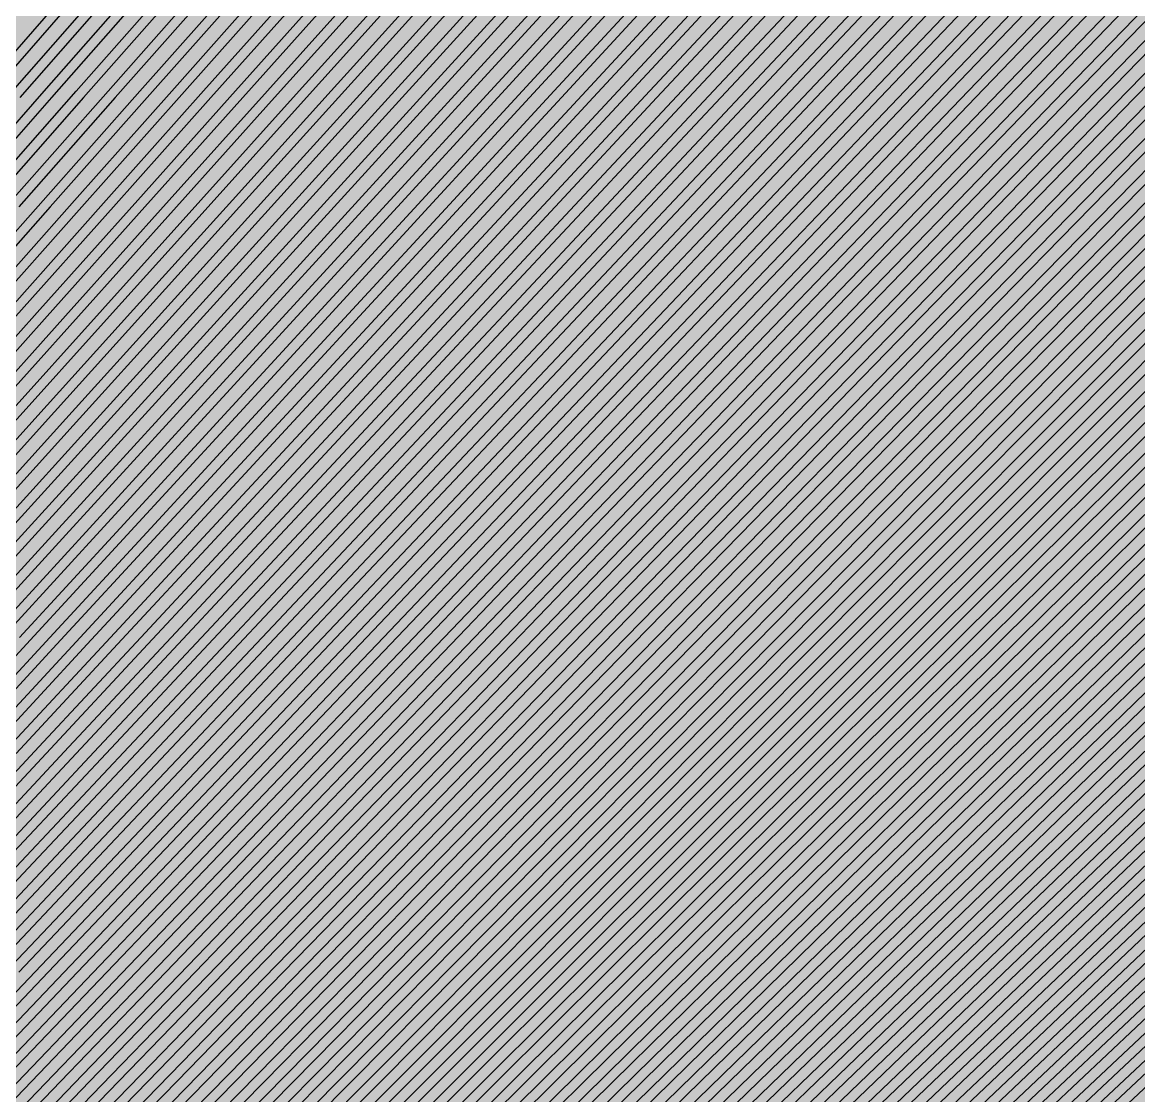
# Model space of a CAD drawing. Header units: metres. Extents: x -7231 to 10969, y -37556 to 1873.
# Drawn here: x 3899.1 to 4128.7, y -17995.5 to -17774.6 of the extents above; entities that cross this region are included whole.
import ezdxf

# ---------------------------------------------------------------- set-up
doc = ezdxf.new("R2010")
doc.units = ezdxf.units.M
for name, color, linetype in [('Metal1', 4, 'CONTINUOUS'), ('Metal2', 3, 'CONTINUOUS'), ('Polyimide', 7, 'CONTINUOUS')]:
    doc.layers.add(name, color=color, linetype=linetype)

msp = doc.modelspace()

# ---------------------------------------------------------------- hatches: boundary and pattern name
at = {"layer": 'Polyimide'}
msp.add_hatch(color=7, dxfattribs=at).paths.add_polyline_path([(4065.69, -468), (4066.67, -501.99), (4068.51, -535.99), (4071.41, -569.99), (4075.54, -603.99), (4081.04, -637.99), (4088.01, -671.99), (4096.52, -705.98), (4106.62, -739.98), (4118.33, -773.98), (4131.63, -807.98), (4146.49, -841.98), (4162.87, -875.98), (4180.68, -909.97), (4199.83, -943.97), (4220.22, -977.97), (4241.73, -1011.97), (4264.21, -1045.97), (4287.52, -1079.96), (4311.51, -1113.96), (4336.01, -1147.96), (4360.86, -1181.96), (4385.88, -1215.96), (4410.89, -1249.96), (4435.74, -1283.95), (4460.24, -1317.95), (4484.23, -1351.95), (4507.54, -1385.95), (4530.02, -1419.95), (4551.53, -1453.94), (4571.92, -1487.94), (4591.07, -1521.94), (4608.88, -1555.94), (4625.26, -1589.94), (4640.12, -1623.94), (4653.42, -1657.93), (4665.13, -1691.93), (4675.23, -1725.93), (4683.74, -1759.93), (4690.71, -1793.93), (4696.21, -1827.93), (4700.34, -1861.92), (4703.24, -1895.92), (4705.08, -1929.92), (4706.06, -1963.92), (4706.44, -1997.92), (4706.5, -2031.91), (4706.5, -4793.02), (4709.95, -4838.39), (4720.22, -4882.71), (4737.08, -4924.98), (4760.13, -4964.2), (4788.85, -4999.49), (4822.58, -5030.03), (4860.53, -5055.12), (4901.85, -5074.18), (4901.85, -5074.18), (4970.68, -5105.23), (5034.7, -5145.26), (5092.76, -5193.54), (5143.8, -5249.19), (5186.89, -5311.2), (5221.24, -5378.44), (5246.23, -5449.69), (5261.41, -5523.66), (5266.5, -5599), (5261.41, -5674.34), (5246.23, -5748.31), (5221.24, -5819.56), (5186.89, -5886.8), (5143.8, -5948.81), (5092.76, -6004.46), (5034.7, -6052.74), (4970.68, -6092.77), (4901.85, -6123.82), (4860.53, -6142.88), (4822.58, -6167.97), (4788.85, -6198.51), (4760.13, -6233.8), (4737.08, -6273.02), (4720.22, -6315.29), (4709.95, -6359.61), (4706.5, -6404.98), (4706.5, -9221.52), (4709.95, -9266.88), (4720.22, -9311.21), (4737.08, -9353.47), (4760.13, -9392.7), (4788.85, -9427.98), (4822.58, -9458.52), (4860.53, -9483.61), (4901.85, -9502.67), (4970.68, -9533.72), (5034.7, -9573.75), (5092.76, -9622.03), (5143.8, -9677.68), (5186.89, -9739.69), (5221.24, -9806.94), (5246.23, -9878.19), (5261.41, -9952.16), (5266.5, -10027.49), (5261.41, -10102.83), (5246.23, -10176.8), (5221.24, -10248.05), (5186.89, -10315.3), (5143.8, -10377.31), (5092.76, -10432.96), (5034.7, -10481.24), (4970.68, -10521.27), (4901.85, -10552.32), (4860.53, -10571.38), (4822.58, -10596.46), (4788.85, -10627), (4760.13, -10662.29), (4737.08, -10701.52), (4720.22, -10743.78), (4709.95, -10788.1), (4706.5, -10833.47), (4706.5, -13650.01), (4709.95, -13695.38), (4720.22, -13739.7), (4737.08, -13781.96), (4760.13, -13821.19), (4788.85, -13856.48), (4822.58, -13887.02), (4860.53, -13912.11), (4901.85, -13931.17), (4970.68, -13962.22), (5034.7, -14002.25), (5092.76, -14050.53), (5143.8, -14106.18), (5186.89, -14168.19), (5221.24, -14235.43), (5246.23, -14306.68), (5261.41, -14380.65), (5266.5, -14455.99), (5261.41, -14531.33), (5246.23, -14605.29), (5221.24, -14676.55), (5186.89, -14743.79), (5143.8, -14805.8), (5092.76, -14861.45), (5034.7, -14909.73), (4970.68, -14949.76), (4901.85, -14980.81), (4860.53, -14999.87), (4822.58, -15024.96), (4788.85, -15055.5), (4760.13, -15090.79), (4737.08, -15130.01), (4720.22, -15172.27), (4709.95, -15216.6), (4706.5, -15261.97), (4706.5, -15455.99), (4720.95, -15750.04), (4764.14, -16041.26), (4835.68, -16326.84), (4934.86, -16604.04), (5060.74, -16870.18), (5212.09, -17122.7), (5387.47, -17359.17), (5585.18, -17577.31), (5803.32, -17775.02), (6039.79, -17950.4), (6292.31, -18101.75), (6558.45, -18227.63), (6835.65, -18326.81), (7121.23, -18398.34), (7412.45, -18441.54), (7706.5, -18455.99), (9969.01, -18455.99), (10047.42, -18459.84), (10125.08, -18471.36), (10201.23, -18490.44), (10275.15, -18516.89), (10346.12, -18550.45), (10413.46, -18590.81), (10476.52, -18637.58), (10534.69, -18690.3), (10587.41, -18748.47), (10634.18, -18811.53), (10674.54, -18878.87), (10708.11, -18949.84), (10734.56, -19023.76), (10753.63, -19099.92), (10765.15, -19177.58), (10769.01, -19255.99), (10769.01, -20895.8), (10730.24, -20951.41), (10694.6, -21009.08), (10662.21, -21068.63), (10633.17, -21129.89), (10607.55, -21192.66), (10585.45, -21256.74), (10566.93, -21321.96), (10552.05, -21388.09), (10540.84, -21454.95), (10533.35, -21522.33), (10529.6, -21590.02), (10529.6, -21657.81), (10533.35, -21725.5), (10540.84, -21792.87), (10552.05, -21859.73), (10566.93, -21925.87), (10585.45, -21991.08), (10607.55, -22055.17), (10633.17, -22117.94), (10662.21, -22179.19), (10694.6, -22238.74), (10730.24, -22296.41), (10769.01, -22352.03), (10769.01, -32454.24), (10728.74, -32510.49), (10691.72, -32568.92), (10658.05, -32629.35), (10627.85, -32691.58), (10601.2, -32755.42), (10578.21, -32820.67), (10558.93, -32887.1), (10543.44, -32954.52), (10531.77, -33022.71), (10523.97, -33091.44), (10520.07, -33160.51), (10520.07, -33229.69), (10523.97, -33298.75), (10531.77, -33367.49), (10543.44, -33435.67), (10558.93, -33503.09), (10578.21, -33569.53), (10601.2, -33634.77), (10627.85, -33698.61), (10658.05, -33760.85), (10691.72, -33821.28), (10728.74, -33879.71), (10769.01, -33935.96), (10769.01, -36556), (10765.15, -36634.41), (10753.63, -36712.07), (10734.56, -36788.23), (10708.11, -36862.15), (10674.54, -36933.12), (10634.18, -37000.46), (10587.41, -37063.51), (10534.69, -37121.69), (10476.52, -37174.41), (10413.46, -37221.18), (10346.12, -37261.54), (10275.15, -37295.1), (10201.23, -37321.55), (10125.08, -37340.63), (10047.42, -37352.15), (9969.01, -37356), (-6231.01, -37356), (-6309.42, -37352.15), (-6387.08, -37340.63), (-6463.23, -37321.55), (-6537.15, -37295.1), (-6608.12, -37261.54), (-6675.46, -37221.18), (-6738.52, -37174.41), (-6796.69, -37121.69), (-6849.41, -37063.51), (-6896.18, -37000.46), (-6936.54, -36933.12), (-6970.11, -36862.15), (-6996.56, -36788.23), (-7015.63, -36712.07), (-7027.15, -36634.41), (-7031.01, -36556), (-7031.01, -33936), (-6990.74, -33879.75), (-6953.7, -33821.31), (-6920.03, -33760.88), (-6889.82, -33698.64), (-6863.18, -33634.8), (-6840.18, -33569.55), (-6820.9, -33503.11), (-6805.4, -33435.69), (-6793.74, -33367.49), (-6785.94, -33298.75), (-6782.03, -33229.68), (-6782.03, -33160.5), (-6785.94, -33091.43), (-6793.74, -33022.69), (-6805.4, -32954.5), (-6820.9, -32887.07), (-6840.18, -32820.63), (-6863.18, -32755.39), (-6889.82, -32691.54), (-6920.03, -32629.3), (-6953.7, -32568.87), (-6990.74, -32510.43), (-7031.01, -32454.18), (-7031.01, -22364.83), (-6990.74, -22308.58), (-6953.7, -22250.14), (-6920.03, -22189.71), (-6889.82, -22127.47), (-6863.18, -22063.62), (-6840.18, -21998.38), (-6820.9, -21931.94), (-6805.4, -21864.51), (-6793.74, -21796.32), (-6785.94, -21727.58), (-6782.03, -21658.51), (-6782.03, -21589.33), (-6785.94, -21520.26), (-6793.74, -21451.52), (-6805.4, -21383.32), (-6820.9, -21315.9), (-6840.18, -21249.46), (-6863.18, -21184.21), (-6889.82, -21120.37), (-6920.03, -21058.13), (-6953.7, -20997.7), (-6990.74, -20939.26), (-7031.01, -20883.01), (-7031.01, -19255.99), (-7027.15, -19177.58), (-7015.63, -19099.92), (-6996.56, -19023.76), (-6970.11, -18949.84), (-6936.54, -18878.87), (-6896.18, -18811.53), (-6849.41, -18748.47), (-6796.69, -18690.3), (-6738.52, -18637.58), (-6675.46, -18590.81), (-6608.12, -18550.45), (-6537.15, -18516.89), (-6463.23, -18490.44), (-6387.08, -18471.36), (-6309.42, -18459.84), (-6231.01, -18455.99), (-3968.5, -18455.99), (-3674.45, -18441.54), (-3383.23, -18398.34), (-3097.65, -18326.81), (-2820.45, -18227.63), (-2554.31, -18101.75), (-2301.79, -17950.4), (-2065.32, -17775.02), (-1847.18, -17577.31), (-1649.47, -17359.17), (-1474.09, -17122.7), (-1322.74, -16870.18), (-1196.86, -16604.04), (-1097.68, -16326.84), (-1026.14, -16041.26), (-982.95, -15750.04), (-968.5, -15455.99), (-968.5, -15261.97), (-971.95, -15216.6), (-982.22, -15172.27), (-999.08, -15130.01), (-1022.13, -15090.79), (-1050.85, -15055.5), (-1084.58, -15024.96), (-1122.53, -14999.87), (-1163.85, -14980.81), (-1232.68, -14949.76), (-1296.7, -14909.73), (-1354.76, -14861.45), (-1405.8, -14805.8), (-1448.89, -14743.79), (-1483.24, -14676.55), (-1508.23, -14605.29), (-1523.41, -14531.33), (-1528.5, -14455.99), (-1523.41, -14380.65), (-1508.23, -14306.68), (-1483.24, -14235.43), (-1448.89, -14168.19), (-1405.8, -14106.18), (-1354.76, -14050.53), (-1296.7, -14002.25), (-1232.68, -13962.22), (-1163.85, -13931.17), (-1122.53, -13912.11), (-1084.58, -13887.02), (-1050.85, -13856.48), (-1022.13, -13821.19), (-999.08, -13781.96), (-982.22, -13739.7), (-971.95, -13695.38), (-968.5, -13650.01), (-968.5, -12309.64), (-971.95, -12264.27), (-982.22, -12219.94), (-999.08, -12177.68), (-1022.13, -12138.46), (-1050.85, -12103.17), (-1084.58, -12072.63), (-1122.53, -12047.54), (-1163.85, -12028.48), (-1232.68, -11997.43), (-1296.7, -11957.4), (-1354.76, -11909.12), (-1405.8, -11853.47), (-1448.89, -11791.46), (-1483.24, -11724.22), (-1508.23, -11652.96), (-1523.41, -11579), (-1528.5, -11503.66), (-1523.41, -11428.32), (-1508.23, -11354.35), (-1483.24, -11283.1), (-1448.89, -11215.86), (-1405.8, -11153.85), (-1354.76, -11098.2), (-1296.7, -11049.92), (-1232.68, -11009.89), (-1163.85, -10978.84), (-1122.53, -10959.78), (-1084.58, -10934.69), (-1050.85, -10904.15), (-1022.13, -10868.86), (-999.08, -10829.63), (-982.22, -10787.37), (-971.95, -10743.05), (-968.5, -10697.68), (-968.5, -9357.31), (-971.95, -9311.94), (-982.22, -9267.62), (-999.08, -9225.35), (-1022.13, -9186.13), (-1050.85, -9150.84), (-1084.58, -9120.3), (-1122.53, -9095.21), (-1163.85, -9076.15), (-1163.85, -9076.15), (-1232.68, -9045.1), (-1296.7, -9005.07), (-1354.76, -8956.79), (-1405.8, -8901.14), (-1448.89, -8839.13), (-1483.24, -8771.89), (-1508.23, -8700.64), (-1523.41, -8626.67), (-1528.5, -8551.33), (-1523.41, -8475.99), (-1508.23, -8402.02), (-1483.24, -8330.77), (-1448.89, -8263.53), (-1405.8, -8201.52), (-1354.76, -8145.87), (-1296.7, -8097.59), (-1232.68, -8057.56), (-1163.85, -8026.51), (-1163.85, -8026.51), (-1122.53, -8007.45), (-1084.58, -7982.36), (-1050.85, -7951.82), (-1022.13, -7916.53), (-999.08, -7877.31), (-982.22, -7835.04), (-971.95, -7790.72), (-968.5, -7745.35), (-968.5, -6404.98), (-971.95, -6359.61), (-982.22, -6315.29), (-999.08, -6273.02), (-1022.13, -6233.8), (-1050.85, -6198.51), (-1084.58, -6167.97), (-1122.53, -6142.88), (-1163.85, -6123.82), (-1163.85, -6123.82), (-1232.68, -6092.77), (-1296.7, -6052.74), (-1354.76, -6004.46), (-1405.8, -5948.81), (-1448.89, -5886.8), (-1483.24, -5819.56), (-1508.23, -5748.31), (-1523.41, -5674.34), (-1528.5, -5599), (-1523.41, -5523.66), (-1508.23, -5449.69), (-1483.24, -5378.44), (-1448.89, -5311.2), (-1405.8, -5249.19), (-1354.76, -5193.54), (-1296.7, -5145.26), (-1232.68, -5105.23), (-1163.85, -5074.18), (-1163.85, -5074.18), (-1122.53, -5055.12), (-1084.58, -5030.03), (-1050.85, -4999.49), (-1022.13, -4964.2), (-999.08, -4924.98), (-982.22, -4882.71), (-971.95, -4838.39), (-968.5, -4793.02), (-968.5, -2031.91), (-968.44, -1997.92), (-968.06, -1963.92), (-967.05, -1929.92), (-965.18, -1895.92), (-962.22, -1861.92), (-958.01, -1827.93), (-952.41, -1793.93), (-945.31, -1759.93), (-936.64, -1725.93), (-926.35, -1691.93), (-914.43, -1657.93), (-900.88, -1623.94), (-885.74, -1589.94), (-869.05, -1555.94), (-850.91, -1521.94), (-831.4, -1487.94), (-810.63, -1453.94), (-788.72, -1419.95), (-765.82, -1385.95), (-742.07, -1351.95), (-717.63, -1317.95), (-692.67, -1283.95), (-667.36, -1249.96), (-641.88, -1215.96), (-616.39, -1181.96), (-591.08, -1147.96), (-566.12, -1113.96), (-541.68, -1079.96), (-517.93, -1045.97), (-495.03, -1011.97), (-473.12, -977.97), (-452.35, -943.97), (-432.84, -909.97), (-414.7, -875.98), (-398.01, -841.98), (-382.87, -807.98), (-369.32, -773.98), (-357.4, -739.98), (-347.11, -705.98), (-338.44, -671.99), (-331.34, -637.99), (-325.74, -603.99), (-321.53, -569.99), (-318.57, -535.99), (-316.7, -501.99), (-315.69, -468), (-315.31, -434), (-315.25, -400), (-315.25, 401), (-315.25, 451), (-315.25, 1644), (-270.25, 1644), (-270.03, 1637.13), (-269.35, 1630.29), (-268.23, 1623.52), (-266.67, 1616.82), (-264.68, 1610.25), (-262.26, 1603.82), (-259.42, 1597.56), (-256.18, 1591.5), (-252.55, 1585.67), (-248.55, 1580.08), (-244.19, 1574.77), (-239.5, 1569.75), (-234.48, 1565.06), (-229.17, 1560.7), (-223.58, 1556.7), (-217.75, 1553.07), (-211.69, 1549.83), (-205.43, 1546.99), (-199, 1544.57), (-192.43, 1542.58), (-185.73, 1541.02), (-178.96, 1539.9), (-172.12, 1539.22), (-165.25, 1539), (-158.38, 1539.22), (-151.54, 1539.9), (-144.77, 1541.02), (-138.07, 1542.58), (-131.5, 1544.57), (-125.07, 1546.99), (-118.81, 1549.83), (-112.75, 1553.07), (-106.92, 1556.7), (-101.33, 1560.7), (-96.02, 1565.06), (-91, 1569.75), (-86.31, 1574.77), (-81.95, 1580.08), (-77.95, 1585.67), (-74.32, 1591.5), (-71.08, 1597.56), (-68.24, 1603.82), (-65.82, 1610.25), (-63.83, 1616.82), (-62.27, 1623.52), (-61.15, 1630.29), (-60.47, 1637.13), (-60.25, 1644), (1853, 1644), (1853, 1573), (3815.25, 1573), (3815.46, 1579.54), (3816.11, 1586.05), (3817.17, 1592.51), (3818.66, 1598.88), (3820.56, 1605.14), (3822.86, 1611.27), (3825.56, 1617.23), (3828.65, 1623), (3832.1, 1628.56), (3835.91, 1633.88), (3840.07, 1638.93), (3844.54, 1643.71), (3849.32, 1648.18), (3854.37, 1652.34), (3859.69, 1656.15), (3865.25, 1659.6), (3871.02, 1662.69), (3876.98, 1665.39), (3883.11, 1667.69), (3889.37, 1669.59), (3895.74, 1671.08), (3902.2, 1672.14), (3908.71, 1672.79), (3915.25, 1673), (3921.79, 1672.79), (3928.3, 1672.14), (3934.76, 1671.08), (3941.13, 1669.59), (3947.39, 1667.69), (3953.52, 1665.39), (3959.48, 1662.69), (3965.25, 1659.6), (3970.81, 1656.15), (3976.13, 1652.34), (3981.18, 1648.18), (3985.96, 1643.71), (3990.43, 1638.93), (3994.59, 1633.88), (3998.4, 1628.56), (4001.85, 1623), (4004.94, 1617.23), (4007.64, 1611.27), (4009.94, 1605.14), (4011.84, 1598.88), (4013.33, 1592.51), (4014.39, 1586.05), (4015.04, 1579.54), (4015.25, 1573), (4065.25, 1573), (4065.25, 451), (4065.25, 401), (4065.25, -400), (4065.31, -434), (4065.69, -468)])

# ---------------------------------------------------------------- linework, layer by layer
at = {"layer": 'Metal1'}
for points in [[(3876.45, -18126.22), (3899.24, -18103.72), (3922.03, -18081.22), (3944.82, -18058.72), (3967.61, -18036.22), (3990.4, -18013.71), (4013.18, -17991.21), (4035.97, -17968.71), (4058.76, -17946.21), (4081.55, -17923.71), (4104.34, -17901.21), (4127.13, -17878.71), (4149.91, -17856.21), (4172.7, -17833.71), (4195.49, -17811.21), (4218.28, -17788.71), (4241.07, -17766.21)], [(3876.58, -18103.72), (3899.11, -18081.22), (3921.65, -18058.72), (3944.18, -18036.22), (3966.71, -18013.72), (3989.25, -17991.22), (4011.78, -17968.72), (4034.32, -17946.22), (4056.85, -17923.72), (4079.38, -17901.22), (4101.92, -17878.71), (4124.45, -17856.21), (4146.99, -17833.71), (4169.52, -17811.21), (4192.05, -17788.71), (4214.59, -17766.21)], [(3878.74, -17968.74), (3899.87, -17946.24), (3921.01, -17923.74), (3942.14, -17901.24), (3963.28, -17878.74), (3984.41, -17856.24), (4005.55, -17833.74), (4026.69, -17811.24), (4047.82, -17788.73), (4068.96, -17766.23)], [(3879.76, -17901.25), (3900.26, -17878.75), (3920.76, -17856.25), (3941.26, -17833.75), (3961.76, -17811.25), (3982.26, -17788.75), (4002.76, -17766.25)], [(3881.54, -17991.24), (3902.93, -17968.74), (3924.32, -17946.24), (3945.71, -17923.73), (3967.1, -17901.23), (3988.49, -17878.73), (4009.88, -17856.23), (4031.27, -17833.73), (4052.66, -17811.23), (4074.05, -17788.73), (4095.44, -17766.23)], [(3881.57, -18216.2), (3905.5, -18193.7), (3929.43, -18171.2), (3953.37, -18148.7), (3977.3, -18126.2), (4001.23, -18103.7), (4025.16, -18081.2), (4049.1, -18058.7), (4073.03, -18036.2), (4096.96, -18013.7), (4120.89, -17991.2), (4144.83, -17968.7), (4168.76, -17946.2), (4192.69, -17923.69), (4216.62, -17901.19), (4240.56, -17878.69), (4264.49, -17856.19), (4288.42, -17833.69), (4312.35, -17811.19), (4336.29, -17788.69), (4360.22, -17766.19)], [(3882.57, -17856.25), (3902.69, -17833.75), (3922.81, -17811.25), (3942.92, -17788.75), (3963.04, -17766.25)], [(3883.83, -18013.73), (3905.47, -17991.23), (3927.12, -17968.73), (3948.76, -17946.23), (3970.4, -17923.73), (3992.05, -17901.23), (4013.69, -17878.73), (4035.34, -17856.23), (4056.98, -17833.73), (4078.63, -17811.23), (4100.27, -17788.73), (4121.91, -17766.23)], [(3883.85, -18193.71), (3907.53, -18171.21), (3931.21, -18148.71), (3954.89, -18126.2), (3978.57, -18103.7), (4002.25, -18081.2), (4025.92, -18058.7), (4049.6, -18036.2), (4073.28, -18013.7), (4096.96, -17991.2), (4120.64, -17968.7), (4144.32, -17946.2), (4167.99, -17923.7), (4191.67, -17901.2), (4215.35, -17878.7), (4239.03, -17856.2), (4262.71, -17833.7), (4286.38, -17811.2), (4310.06, -17788.69), (4333.74, -17766.19)], [(3883.85, -17811.26), (3903.59, -17788.76), (3923.33, -17766.26)], [(3883.96, -17923.75), (3904.71, -17901.24), (3925.47, -17878.74), (3946.22, -17856.24), (3966.98, -17833.74), (3987.73, -17811.24), (4008.49, -17788.74), (4029.24, -17766.24)], [(3885.61, -18036.23), (3907.51, -18013.73), (3929.41, -17991.23), (3951.31, -17968.73), (3973.21, -17946.23), (3995.1, -17923.73), (4017, -17901.23), (4038.9, -17878.72), (4060.8, -17856.22), (4082.7, -17833.72), (4104.6, -17811.22), (4126.49, -17788.72), (4148.39, -17766.22)], [(3885.63, -18171.21), (3909.05, -18148.71), (3932.48, -18126.21), (3955.9, -18103.71), (3979.33, -18081.21), (4002.75, -18058.71), (4026.17, -18036.21), (4049.6, -18013.71), (4073.02, -17991.2), (4096.45, -17968.7), (4119.87, -17946.2), (4143.29, -17923.7), (4166.72, -17901.2), (4190.14, -17878.7), (4213.57, -17856.2), (4236.99, -17833.7), (4260.42, -17811.2), (4283.84, -17788.7), (4307.26, -17766.2)], [(3886.89, -18058.73), (3909.04, -18036.23), (3931.19, -18013.72), (3953.34, -17991.22), (3975.5, -17968.72), (3997.65, -17946.22), (4019.8, -17923.72), (4041.95, -17901.22), (4064.11, -17878.72), (4086.26, -17856.22), (4108.41, -17833.72), (4130.57, -17811.22), (4152.72, -17788.72), (4174.87, -17766.22)], [(3886.9, -18148.71), (3910.07, -18126.21), (3933.24, -18103.71), (3956.41, -18081.21), (3979.58, -18058.71), (4002.75, -18036.21), (4025.92, -18013.71), (4049.09, -17991.21), (4072.26, -17968.71), (4095.43, -17946.21), (4118.6, -17923.71), (4141.77, -17901.21), (4164.94, -17878.7), (4188.11, -17856.2), (4211.28, -17833.7), (4234.45, -17811.2), (4257.61, -17788.7), (4280.78, -17766.2)], [(3887.65, -18081.22), (3910.06, -18058.72), (3932.47, -18036.22), (3954.87, -18013.72), (3977.28, -17991.22), (3999.69, -17968.72), (4022.09, -17946.22), (4044.5, -17923.72), (4066.91, -17901.22), (4089.31, -17878.72), (4111.72, -17856.22), (4134.13, -17833.72), (4156.54, -17811.21), (4178.94, -17788.71), (4201.35, -17766.21)], [(3887.65, -17946.24), (3908.66, -17923.74), (3929.67, -17901.24), (3950.68, -17878.74), (3971.68, -17856.24), (3992.69, -17833.74), (4013.7, -17811.24), (4034.71, -17788.74), (4055.72, -17766.24)], [(3887.66, -18126.22), (3910.57, -18103.72), (3933.49, -18081.21), (3956.4, -18058.71), (3979.32, -18036.21), (4002.24, -18013.71), (4025.15, -17991.21), (4048.07, -17968.71), (4070.98, -17946.21), (4093.9, -17923.71), (4116.81, -17901.21), (4139.73, -17878.71), (4162.64, -17856.21), (4185.56, -17833.71), (4208.48, -17811.21), (4231.39, -17788.71), (4254.31, -17766.21)], [(3887.66, -17878.75), (3908.03, -17856.25), (3928.4, -17833.75), (3948.78, -17811.25), (3969.15, -17788.75), (3989.52, -17766.25)], [(3887.91, -18103.72), (3910.57, -18081.22), (3933.23, -18058.72), (3955.89, -18036.22), (3978.55, -18013.72), (4001.22, -17991.22), (4023.88, -17968.72), (4046.54, -17946.21), (4069.2, -17923.71), (4091.86, -17901.21), (4114.52, -17878.71), (4137.18, -17856.21), (4159.84, -17833.71), (4182.51, -17811.21), (4205.17, -17788.71), (4227.83, -17766.21)], [(3889.83, -17833.76), (3909.82, -17811.26), (3929.81, -17788.76), (3949.8, -17766.25)], [(3890.48, -17788.76), (3910.09, -17766.26)], [(3890.83, -17968.74), (3912.09, -17946.24), (3933.36, -17923.74), (3954.62, -17901.24), (3975.88, -17878.74), (3997.15, -17856.23), (4018.41, -17833.73), (4039.67, -17811.23), (4060.93, -17788.73), (4082.2, -17766.23)], [(3892.24, -17901.25), (3912.86, -17878.75), (3933.49, -17856.25), (3954.12, -17833.75), (3974.75, -17811.24), (3995.37, -17788.74), (4016, -17766.24)], [(3892.27, -18216.2), (3916.32, -18193.7), (3940.38, -18171.2), (3964.44, -18148.7), (3988.5, -18126.2), (4012.56, -18103.7), (4036.62, -18081.2), (4060.68, -18058.7), (4084.74, -18036.2), (4108.8, -18013.7), (4132.86, -17991.2), (4156.92, -17968.69), (4180.98, -17946.19), (4205.04, -17923.69), (4229.1, -17901.19), (4253.16, -17878.69), (4277.22, -17856.19), (4301.28, -17833.69), (4325.34, -17811.19), (4349.4, -17788.69), (4373.46, -17766.19)], [(3893.5, -17991.23), (3915.02, -17968.73), (3936.54, -17946.23), (3958.06, -17923.73), (3979.57, -17901.23), (4001.09, -17878.73), (4022.61, -17856.23), (4044.12, -17833.73), (4065.64, -17811.23), (4087.16, -17788.73), (4108.67, -17766.23)], [(3894.68, -18193.7), (3918.48, -18171.2), (3942.29, -18148.7), (3966.09, -18126.2), (3989.9, -18103.7), (4013.7, -18081.2), (4037.51, -18058.7), (4061.32, -18036.2), (4085.12, -18013.7), (4108.93, -17991.2), (4132.73, -17968.7), (4156.54, -17946.2), (4180.34, -17923.7), (4204.15, -17901.2), (4227.95, -17878.7), (4251.76, -17856.19), (4275.56, -17833.69), (4299.37, -17811.19), (4323.18, -17788.69), (4346.98, -17766.19)], [(3895.3, -17856.25), (3915.55, -17833.75), (3935.79, -17811.25), (3956.04, -17788.75), (3976.28, -17766.25)], [(3895.67, -18013.73), (3917.44, -17991.23), (3939.21, -17968.73), (3960.98, -17946.23), (3982.75, -17923.73), (4004.53, -17901.23), (4026.3, -17878.73), (4048.07, -17856.23), (4069.84, -17833.73), (4091.61, -17811.22), (4113.38, -17788.72), (4135.15, -17766.22)], [(3896.31, -17923.74), (3917.19, -17901.24), (3938.07, -17878.74), (3958.95, -17856.24), (3979.83, -17833.74), (4000.72, -17811.24), (4021.6, -17788.74), (4042.48, -17766.24)], [(3896.58, -18171.21), (3920.13, -18148.71), (3943.68, -18126.21), (3967.23, -18103.71), (3990.79, -18081.21), (4014.34, -18058.7), (4037.89, -18036.2), (4061.44, -18013.7), (4084.99, -17991.2), (4108.54, -17968.7), (4132.09, -17946.2), (4155.64, -17923.7), (4179.2, -17901.2), (4202.75, -17878.7), (4226.3, -17856.2), (4249.85, -17833.7), (4273.4, -17811.2), (4296.95, -17788.7), (4320.5, -17766.2)], [(3896.84, -17811.26), (3916.7, -17788.76), (3936.56, -17766.26)], [(3897.32, -18036.23), (3919.35, -18013.73), (3941.38, -17991.23), (3963.4, -17968.73), (3985.43, -17946.22), (4007.45, -17923.72), (4029.48, -17901.22), (4051.5, -17878.72), (4073.53, -17856.22), (4095.56, -17833.72), (4117.58, -17811.22), (4139.61, -17788.72), (4161.63, -17766.22)], [(3897.98, -18148.71), (3921.27, -18126.21), (3944.57, -18103.71), (3967.87, -18081.21), (3991.16, -18058.71), (4014.46, -18036.21), (4037.76, -18013.71), (4061.05, -17991.21), (4084.35, -17968.71), (4107.65, -17946.2), (4130.95, -17923.7), (4154.24, -17901.2), (4177.54, -17878.7), (4200.84, -17856.2), (4224.13, -17833.7), (4247.43, -17811.2), (4270.73, -17788.7), (4294.02, -17766.2)], [(3898.47, -18058.72), (3920.75, -18036.22), (3943.03, -18013.72), (3965.31, -17991.22), (3987.59, -17968.72), (4009.87, -17946.22), (4032.15, -17923.72), (4054.43, -17901.22), (4076.71, -17878.72), (4098.99, -17856.22), (4121.27, -17833.72), (4143.55, -17811.22), (4165.83, -17788.72), (4188.11, -17766.22)], [(3898.86, -18126.21), (3921.91, -18103.71), (3944.95, -18081.21), (3967.99, -18058.71), (3991.03, -18036.21), (4014.08, -18013.71), (4037.12, -17991.21), (4060.16, -17968.71), (4083.2, -17946.21), (4106.25, -17923.71), (4129.29, -17901.21), (4152.33, -17878.71), (4175.38, -17856.21), (4198.42, -17833.71), (4221.46, -17811.2), (4244.5, -17788.7), (4267.55, -17766.2)], [(4295.41, -17767.64), (4272.12, -17790.14), (4248.82, -17812.64), (4225.52, -17835.14), (4202.23, -17857.64), (4178.93, -17880.14), (4155.63, -17902.64), (4132.34, -17925.14), (4109.04, -17947.64), (4085.74, -17970.14), (4062.44, -17992.64), (4039.15, -18015.15), (4015.85, -18037.65), (3992.55, -18060.15), (3969.26, -18082.65), (3945.96, -18105.15), (3922.66, -18127.65), (3899.37, -18150.15), (3876.07, -18172.65)], [(4268.94, -17767.63), (4245.9, -17790.13), (4222.86, -17812.64), (4199.81, -17835.14), (4176.77, -17857.64), (4153.73, -17880.14), (4130.69, -17902.64), (4107.64, -17925.14), (4084.6, -17947.64), (4061.56, -17970.14), (4038.52, -17992.64), (4015.47, -18015.14), (3992.43, -18037.64), (3969.39, -18060.14), (3946.35, -18082.64), (3923.3, -18105.14), (3900.26, -18127.65), (3877.22, -18150.15)], [(4189.53, -17767.62), (4167.25, -17790.12), (4144.97, -17812.62), (4122.69, -17835.12), (4100.41, -17857.63), (4078.13, -17880.13), (4055.85, -17902.63), (4033.57, -17925.13), (4011.29, -17947.63), (3989.01, -17970.13), (3966.73, -17992.63), (3944.45, -18015.13), (3922.17, -18037.63), (3899.89, -18060.13), (3877.61, -18082.63)], [(4242.47, -17767.63), (4219.68, -17790.13), (4196.9, -17812.63), (4174.11, -17835.13), (4151.32, -17857.63), (4128.53, -17880.13), (4105.74, -17902.63), (4082.95, -17925.14), (4060.17, -17947.64), (4037.38, -17970.14), (4014.59, -17992.64), (3991.8, -18015.14), (3969.01, -18037.64), (3946.22, -18060.14), (3923.44, -18082.64), (3900.65, -18105.14), (3877.86, -18127.64)], [(4216, -17767.63), (4193.47, -17790.13), (4170.93, -17812.63), (4148.4, -17835.13), (4125.87, -17857.63), (4103.33, -17880.13), (4080.8, -17902.63), (4058.26, -17925.13), (4035.73, -17947.63), (4013.2, -17970.13), (3990.66, -17992.63), (3968.13, -18015.13), (3945.59, -18037.63), (3923.06, -18060.14), (3900.52, -18082.64), (3877.99, -18105.14)], [(4070.41, -17767.6), (4049.28, -17790.1), (4028.14, -17812.6), (4007.01, -17835.11), (3985.87, -17857.61), (3964.74, -17880.11), (3943.6, -17902.61), (3922.47, -17925.11), (3901.33, -17947.61), (3880.19, -17970.11)], [(4004.24, -17767.59), (3983.74, -17790.09), (3963.24, -17812.59), (3942.74, -17835.09), (3922.24, -17857.59), (3901.74, -17880.1), (3881.24, -17902.6)], [(4361.59, -17767.65), (4337.66, -17790.15), (4313.72, -17812.65), (4289.79, -17835.15), (4265.86, -17857.65), (4241.93, -17880.15), (4217.99, -17902.65), (4194.06, -17925.15), (4170.13, -17947.65), (4146.2, -17970.15), (4122.26, -17992.65), (4098.33, -18015.15), (4074.4, -18037.66), (4050.47, -18060.16), (4026.53, -18082.66), (4002.6, -18105.16), (3978.67, -18127.66), (3954.74, -18150.16), (3930.8, -18172.66), (3906.87, -18195.16), (3882.94, -18217.66)], [(4096.89, -17767.61), (4075.5, -17790.11), (4054.11, -17812.61), (4032.72, -17835.11), (4011.33, -17857.61), (3989.94, -17880.11), (3968.55, -17902.61), (3947.16, -17925.11), (3925.77, -17947.61), (3904.38, -17970.11), (3882.99, -17992.61)], [(3964.53, -17767.59), (3944.42, -17790.09), (3924.3, -17812.59), (3904.18, -17835.09), (3884.06, -17857.59)], [(4335.12, -17767.64), (4311.44, -17790.14), (4287.76, -17812.65), (4264.08, -17835.15), (4240.41, -17857.65), (4216.73, -17880.15), (4193.05, -17902.65), (4169.37, -17925.15), (4145.69, -17947.65), (4122.01, -17970.15), (4098.34, -17992.65), (4074.66, -18015.15), (4050.98, -18037.65), (4027.3, -18060.15), (4003.62, -18082.65), (3979.94, -18105.15), (3956.27, -18127.65), (3932.59, -18150.16), (3908.91, -18172.66), (3885.23, -18195.16)], [(4123.36, -17767.61), (4101.71, -17790.11), (4080.07, -17812.61), (4058.42, -17835.11), (4036.78, -17857.61), (4015.13, -17880.12), (3993.49, -17902.62), (3971.85, -17925.12), (3950.2, -17947.62), (3928.56, -17970.12), (3906.91, -17992.62), (3885.27, -18015.12)], [(3924.83, -17767.58), (3905.09, -17790.08), (3885.35, -17812.58)], [(4030.71, -17767.6), (4009.96, -17790.1), (3989.2, -17812.6), (3968.45, -17835.1), (3947.69, -17857.6), (3926.94, -17880.1), (3906.18, -17902.6), (3885.43, -17925.1)], [(4308.65, -17767.64), (4285.22, -17790.14), (4261.8, -17812.64), (4238.38, -17835.14), (4214.95, -17857.64), (4191.53, -17880.14), (4168.1, -17902.64), (4144.68, -17925.14), (4121.26, -17947.65), (4097.83, -17970.15), (4074.41, -17992.65), (4050.98, -18015.15), (4027.56, -18037.65), (4004.14, -18060.15), (3980.71, -18082.65), (3957.29, -18105.15), (3933.86, -18127.65), (3910.44, -18150.15), (3887.02, -18172.65)], [(4149.83, -17767.62), (4127.93, -17790.12), (4106.03, -17812.62), (4084.13, -17835.12), (4062.23, -17857.62), (4040.33, -17880.12), (4018.44, -17902.62), (3996.54, -17925.12), (3974.64, -17947.62), (3952.74, -17970.12), (3930.84, -17992.62), (3908.94, -18015.12), (3887.04, -18037.62)], [(4282.18, -17767.64), (4259.01, -17790.14), (4235.84, -17812.64), (4212.67, -17835.14), (4189.5, -17857.64), (4166.33, -17880.14), (4143.16, -17902.64), (4119.99, -17925.14), (4096.82, -17947.64), (4073.65, -17970.14), (4050.48, -17992.64), (4027.31, -18015.14), (4004.14, -18037.64), (3980.97, -18060.15), (3957.8, -18082.65), (3934.63, -18105.15), (3911.46, -18127.65), (3888.29, -18150.15)], [(4176.3, -17767.62), (4154.14, -17790.12), (4131.99, -17812.62), (4109.84, -17835.12), (4087.69, -17857.62), (4065.53, -17880.12), (4043.38, -17902.62), (4021.23, -17925.13), (3999.07, -17947.63), (3976.92, -17970.13), (3954.77, -17992.63), (3932.62, -18015.13), (3910.46, -18037.63), (3888.31, -18060.13)], [(4255.71, -17767.63), (4232.79, -17790.13), (4209.88, -17812.63), (4186.96, -17835.13), (4164.05, -17857.64), (4141.13, -17880.14), (4118.21, -17902.64), (4095.3, -17925.14), (4072.38, -17947.64), (4049.47, -17970.14), (4026.55, -17992.64), (4003.64, -18015.14), (3980.72, -18037.64), (3957.81, -18060.14), (3934.89, -18082.64), (3911.98, -18105.14), (3889.06, -18127.64)], [(4202.77, -17767.62), (4180.36, -17790.13), (4157.95, -17812.63), (4135.55, -17835.13), (4113.14, -17857.63), (4090.73, -17880.13), (4068.32, -17902.63), (4045.92, -17925.13), (4023.51, -17947.63), (4001.1, -17970.13), (3978.7, -17992.63), (3956.29, -18015.13), (3933.88, -18037.63), (3911.48, -18060.13), (3889.07, -18082.63)], [(4057.18, -17767.6), (4036.17, -17790.1), (4015.16, -17812.6), (3994.15, -17835.1), (3973.15, -17857.6), (3952.14, -17880.1), (3931.13, -17902.61), (3910.12, -17925.11), (3889.11, -17947.61)], [(3991, -17767.59), (3970.63, -17790.09), (3950.26, -17812.59), (3929.89, -17835.09), (3909.51, -17857.59), (3889.14, -17880.09)], [(4229.24, -17767.63), (4206.58, -17790.13), (4183.91, -17812.63), (4161.25, -17835.13), (4138.59, -17857.63), (4115.93, -17880.13), (4093.27, -17902.63), (4070.61, -17925.13), (4047.95, -17947.63), (4025.29, -17970.13), (4002.62, -17992.64), (3979.96, -18015.14), (3957.3, -18037.64), (3934.64, -18060.14), (3911.98, -18082.64), (3889.32, -18105.14)], [(3951.3, -17767.58), (3931.31, -17790.08), (3911.32, -17812.58), (3891.32, -17835.09)], [(3911.59, -17767.58), (3891.98, -17790.08)], [(4083.65, -17767.61), (4062.39, -17790.11), (4041.12, -17812.61), (4019.86, -17835.11), (3998.6, -17857.61), (3977.34, -17880.11), (3956.07, -17902.61), (3934.81, -17925.11), (3913.55, -17947.61), (3892.29, -17970.11)], [(4017.47, -17767.59), (3996.85, -17790.1), (3976.22, -17812.6), (3955.59, -17835.1), (3934.97, -17857.6), (3914.34, -17880.1), (3893.71, -17902.6)], [(4110.12, -17767.61), (4088.6, -17790.11), (4067.09, -17812.61), (4045.57, -17835.11), (4024.05, -17857.61), (4002.54, -17880.11), (3981.02, -17902.61), (3959.5, -17925.11), (3937.98, -17947.62), (3916.47, -17970.12), (3894.95, -17992.62)], [(4348.35, -17767.65), (4324.55, -17790.15), (4300.74, -17812.65), (4276.94, -17835.15), (4253.13, -17857.65), (4229.33, -17880.15), (4205.52, -17902.65), (4181.72, -17925.15), (4157.91, -17947.65), (4134.11, -17970.15), (4110.3, -17992.65), (4086.49, -18015.15), (4062.69, -18037.65), (4038.88, -18060.15), (4015.08, -18082.66), (3991.27, -18105.16), (3967.47, -18127.66), (3943.66, -18150.16), (3919.86, -18172.66), (3896.05, -18195.16)], [(3977.77, -17767.59), (3957.52, -17790.09), (3937.28, -17812.59), (3917.03, -17835.09), (3896.79, -17857.59)], [(4136.59, -17767.61), (4114.82, -17790.11), (4093.05, -17812.62), (4071.28, -17835.12), (4049.51, -17857.62), (4027.73, -17880.12), (4005.96, -17902.62), (3984.19, -17925.12), (3962.42, -17947.62), (3940.65, -17970.12), (3918.88, -17992.62), (3897.11, -18015.12)], [(4043.94, -17767.6), (4023.06, -17790.1), (4002.18, -17812.6), (3981.3, -17835.1), (3960.42, -17857.6), (3939.54, -17880.1), (3918.66, -17902.6), (3897.77, -17925.1)], [(4321.88, -17767.64), (4298.33, -17790.14), (4274.78, -17812.64), (4251.23, -17835.14), (4227.68, -17857.64), (4204.13, -17880.15), (4180.58, -17902.65), (4157.03, -17925.15), (4133.47, -17947.65), (4109.92, -17970.15), (4086.37, -17992.65), (4062.82, -18015.15), (4039.27, -18037.65), (4015.72, -18060.15), (3992.17, -18082.65), (3968.62, -18105.15), (3945.07, -18127.65), (3921.51, -18150.15), (3897.96, -18172.65)], [(3938.06, -17767.58), (3918.2, -17790.08), (3898.33, -17812.58)], [(4163.06, -17767.62), (4141.04, -17790.12), (4119.01, -17812.62), (4096.98, -17835.12), (4074.96, -17857.62), (4052.93, -17880.12), (4030.91, -17902.62), (4008.88, -17925.12), (3986.86, -17947.62), (3964.83, -17970.12), (3942.81, -17992.63), (3920.78, -18015.13), (3898.75, -18037.63)]]:
    msp.add_lwpolyline(points, dxfattribs=at)
at = {"layer": 'Metal2'}
for points in [[(3876.22, -18216.2), (3900.09, -18193.7), (3923.96, -18171.2), (3947.83, -18148.7), (3971.7, -18126.2), (3995.57, -18103.7), (4019.43, -18081.2), (4043.3, -18058.7), (4067.17, -18036.2), (4091.04, -18013.7), (4114.91, -17991.2), (4138.78, -17968.7), (4162.65, -17946.2), (4186.52, -17923.7), (4210.39, -17901.2), (4234.26, -17878.69), (4258.12, -17856.19), (4281.99, -17833.69), (4305.86, -17811.19), (4329.73, -17788.69), (4353.6, -17766.19)], [(3877.91, -18013.73), (3899.49, -17991.23), (3921.07, -17968.73), (3942.65, -17946.23), (3964.23, -17923.73), (3985.81, -17901.23), (4007.39, -17878.73), (4028.97, -17856.23), (4050.55, -17833.73), (4072.13, -17811.23), (4093.71, -17788.73), (4115.29, -17766.23)], [(3878.44, -18193.71), (3902.06, -18171.21), (3925.67, -18148.71), (3949.29, -18126.21), (3972.9, -18103.71), (3996.52, -18081.2), (4020.13, -18058.7), (4043.75, -18036.2), (4067.36, -18013.7), (4090.97, -17991.2), (4114.59, -17968.7), (4138.2, -17946.2), (4161.82, -17923.7), (4185.43, -17901.2), (4209.05, -17878.7), (4232.66, -17856.2), (4256.28, -17833.7), (4279.89, -17811.2), (4303.51, -17788.7), (4327.12, -17766.19)], [(3879.75, -18036.23), (3901.59, -18013.73), (3923.42, -17991.23), (3945.26, -17968.73), (3967.09, -17946.23), (3988.93, -17923.73), (4010.76, -17901.23), (4032.6, -17878.73), (4054.43, -17856.23), (4076.27, -17833.72), (4098.1, -17811.22), (4119.94, -17788.72), (4141.77, -17766.22)], [(3880.16, -18171.21), (3903.52, -18148.71), (3926.88, -18126.21), (3950.24, -18103.71), (3973.6, -18081.21), (3996.96, -18058.71), (4020.32, -18036.21), (4043.68, -18013.71), (4067.04, -17991.21), (4090.4, -17968.7), (4113.76, -17946.2), (4137.12, -17923.7), (4160.48, -17901.2), (4183.84, -17878.7), (4207.2, -17856.2), (4230.56, -17833.7), (4253.92, -17811.2), (4277.28, -17788.7), (4300.64, -17766.2)], [(3881.09, -18058.73), (3903.18, -18036.23), (3925.27, -18013.73), (3947.36, -17991.23), (3969.45, -17968.72), (3991.54, -17946.22), (4013.63, -17923.72), (4035.72, -17901.22), (4057.81, -17878.72), (4079.89, -17856.22), (4101.98, -17833.72), (4124.07, -17811.22), (4146.16, -17788.72), (4168.25, -17766.22)], [(3881.36, -18148.71), (3904.47, -18126.21), (3927.57, -18103.71), (3950.68, -18081.21), (3973.78, -18058.71), (3996.89, -18036.21), (4020, -18013.71), (4043.1, -17991.21), (4066.21, -17968.71), (4089.32, -17946.21), (4112.42, -17923.71), (4135.53, -17901.21), (4158.63, -17878.71), (4181.74, -17856.21), (4204.85, -17833.7), (4227.95, -17811.2), (4251.06, -17788.7), (4274.17, -17766.2)], [(3881.36, -17878.75), (3901.66, -17856.25), (3921.97, -17833.75), (3942.28, -17811.25), (3962.59, -17788.75), (3982.9, -17766.25)], [(3881.54, -17946.24), (3902.48, -17923.74), (3923.43, -17901.24), (3944.37, -17878.74), (3965.32, -17856.24), (3986.26, -17833.74), (4007.21, -17811.24), (4028.15, -17788.74), (4049.1, -17766.24)], [(3881.92, -18081.22), (3904.27, -18058.72), (3926.61, -18036.22), (3948.95, -18013.72), (3971.3, -17991.22), (3993.64, -17968.72), (4015.98, -17946.22), (4038.33, -17923.72), (4060.67, -17901.22), (4083.01, -17878.72), (4105.36, -17856.22), (4127.7, -17833.72), (4150.04, -17811.22), (4172.39, -17788.71), (4194.73, -17766.21)], [(3882.06, -18126.22), (3904.91, -18103.72), (3927.76, -18081.22), (3950.61, -18058.72), (3973.46, -18036.21), (3996.32, -18013.71), (4019.17, -17991.21), (4042.02, -17968.71), (4064.87, -17946.21), (4087.72, -17923.71), (4110.58, -17901.21), (4133.43, -17878.71), (4156.28, -17856.21), (4179.13, -17833.71), (4201.98, -17811.21), (4224.83, -17788.71), (4247.69, -17766.21)], [(3882.24, -18103.72), (3904.84, -18081.22), (3927.44, -18058.72), (3950.04, -18036.22), (3972.63, -18013.72), (3995.23, -17991.22), (4017.83, -17968.72), (4040.43, -17946.22), (4063.02, -17923.71), (4085.62, -17901.21), (4108.22, -17878.71), (4130.82, -17856.21), (4153.42, -17833.71), (4176.01, -17811.21), (4198.61, -17788.71), (4221.21, -17766.21)], [(3883.4, -17833.76), (3903.33, -17811.26), (3923.26, -17788.76), (3943.18, -17766.26)], [(3884.78, -17968.74), (3905.98, -17946.24), (3927.18, -17923.74), (3948.38, -17901.24), (3969.58, -17878.74), (3990.78, -17856.24), (4011.98, -17833.74), (4033.18, -17811.23), (4054.38, -17788.73), (4075.58, -17766.23)], [(3886, -17901.25), (3906.56, -17878.75), (3927.13, -17856.25), (3947.69, -17833.75), (3968.25, -17811.25), (3988.82, -17788.74), (4009.38, -17766.24)], [(3886.92, -18216.2), (3910.91, -18193.7), (3934.91, -18171.2), (3958.91, -18148.7), (3982.9, -18126.2), (4006.9, -18103.7), (4030.89, -18081.2), (4054.89, -18058.7), (4078.89, -18036.2), (4102.88, -18013.7), (4126.88, -17991.2), (4150.87, -17968.7), (4174.87, -17946.19), (4198.87, -17923.69), (4222.86, -17901.19), (4246.86, -17878.69), (4270.85, -17856.19), (4294.85, -17833.69), (4318.85, -17811.19), (4342.84, -17788.69), (4366.84, -17766.19)], [(3887.52, -17991.24), (3908.97, -17968.73), (3930.43, -17946.23), (3951.88, -17923.73), (3973.33, -17901.23), (3994.79, -17878.73), (4016.24, -17856.23), (4037.69, -17833.73), (4059.15, -17811.23), (4080.6, -17788.73), (4102.06, -17766.23)], [(3888.93, -17856.25), (3909.12, -17833.75), (3929.3, -17811.25), (3949.48, -17788.75), (3969.66, -17766.25)], [(3889.27, -18193.71), (3913.01, -18171.21), (3936.75, -18148.7), (3960.49, -18126.2), (3984.23, -18103.7), (4007.97, -18081.2), (4031.72, -18058.7), (4055.46, -18036.2), (4079.2, -18013.7), (4102.94, -17991.2), (4126.68, -17968.7), (4150.43, -17946.2), (4174.17, -17923.7), (4197.91, -17901.2), (4221.65, -17878.7), (4245.39, -17856.2), (4269.14, -17833.69), (4292.88, -17811.19), (4316.62, -17788.69), (4340.36, -17766.19)], [(3889.75, -18013.73), (3911.46, -17991.23), (3933.16, -17968.73), (3954.87, -17946.23), (3976.58, -17923.73), (3998.29, -17901.23), (4020, -17878.73), (4041.7, -17856.23), (4063.41, -17833.73), (4085.12, -17811.23), (4106.83, -17788.73), (4128.53, -17766.22)], [(3890.13, -17923.74), (3910.95, -17901.24), (3931.77, -17878.74), (3952.59, -17856.24), (3973.41, -17833.74), (3994.22, -17811.24), (4015.04, -17788.74), (4035.86, -17766.24)], [(3890.34, -17811.26), (3910.14, -17788.76), (3929.94, -17766.26)], [(3891.11, -18171.21), (3914.59, -18148.71), (3938.08, -18126.21), (3961.57, -18103.71), (3985.06, -18081.21), (4008.54, -18058.71), (4032.03, -18036.2), (4055.52, -18013.7), (4079.01, -17991.2), (4102.49, -17968.7), (4125.98, -17946.2), (4149.47, -17923.7), (4172.96, -17901.2), (4196.44, -17878.7), (4219.93, -17856.2), (4243.42, -17833.7), (4266.91, -17811.2), (4290.4, -17788.7), (4313.88, -17766.2)], [(3891.47, -18036.23), (3913.43, -18013.73), (3935.39, -17991.23), (3957.35, -17968.73), (3979.32, -17946.23), (4001.28, -17923.73), (4023.24, -17901.22), (4045.2, -17878.72), (4067.16, -17856.22), (4089.13, -17833.72), (4111.09, -17811.22), (4133.05, -17788.72), (4155.01, -17766.22)], [(3892.44, -18148.71), (3915.67, -18126.21), (3938.9, -18103.71), (3962.14, -18081.21), (3985.37, -18058.71), (4008.6, -18036.21), (4031.84, -18013.71), (4055.07, -17991.21), (4078.3, -17968.71), (4101.54, -17946.21), (4124.77, -17923.71), (4148, -17901.2), (4171.24, -17878.7), (4194.47, -17856.2), (4217.7, -17833.7), (4240.94, -17811.2), (4264.17, -17788.7), (4287.4, -17766.2)], [(3892.68, -18058.73), (3914.9, -18036.22), (3937.11, -18013.72), (3959.33, -17991.22), (3981.54, -17968.72), (4003.76, -17946.22), (4025.98, -17923.72), (4048.19, -17901.22), (4070.41, -17878.72), (4092.63, -17856.22), (4114.84, -17833.72), (4137.06, -17811.22), (4159.27, -17788.72), (4181.49, -17766.22)], [(3893.26, -18126.22), (3916.24, -18103.71), (3939.22, -18081.21), (3962.2, -18058.71), (3985.18, -18036.21), (4008.16, -18013.71), (4031.14, -17991.21), (4054.11, -17968.71), (4077.09, -17946.21), (4100.07, -17923.71), (4123.05, -17901.21), (4146.03, -17878.71), (4169.01, -17856.21), (4191.99, -17833.71), (4214.97, -17811.21), (4237.95, -17788.7), (4260.93, -17766.2)], [(3893.38, -18081.22), (3915.85, -18058.72), (3938.32, -18036.22), (3960.79, -18013.72), (3983.26, -17991.22), (4005.73, -17968.72), (4028.2, -17946.22), (4050.68, -17923.72), (4073.15, -17901.22), (4095.62, -17878.72), (4118.09, -17856.21), (4140.56, -17833.71), (4163.03, -17811.21), (4185.5, -17788.71), (4207.97, -17766.21)], [(3893.58, -18103.72), (3916.3, -18081.22), (3939.03, -18058.72), (3961.75, -18036.22), (3984.47, -18013.72), (4007.2, -17991.21), (4029.92, -17968.71), (4052.65, -17946.21), (4075.37, -17923.71), (4098.1, -17901.21), (4120.82, -17878.71), (4143.55, -17856.21), (4166.27, -17833.71), (4189, -17811.21), (4211.72, -17788.71), (4234.45, -17766.21)], [(3893.76, -17946.24), (3914.83, -17923.74), (3935.91, -17901.24), (3956.98, -17878.74), (3978.05, -17856.24), (3999.12, -17833.74), (4020.19, -17811.24), (4041.27, -17788.74), (4062.34, -17766.24)], [(3893.96, -17878.75), (3914.4, -17856.25), (3934.83, -17833.75), (3955.27, -17811.25), (3975.7, -17788.75), (3996.14, -17766.25)], [(3896.26, -17833.76), (3916.31, -17811.25), (3936.37, -17788.75), (3956.42, -17766.25)], [(3896.88, -17968.74), (3918.21, -17946.24), (3939.53, -17923.74), (3960.86, -17901.23), (3982.18, -17878.73), (4003.51, -17856.23), (4024.84, -17833.73), (4046.16, -17811.23), (4067.49, -17788.73), (4088.82, -17766.23)], [(3897.03, -17788.76), (3916.71, -17766.26)], [(3898.48, -17901.25), (3919.17, -17878.75), (3939.86, -17856.24), (3960.55, -17833.74), (3981.24, -17811.24), (4001.93, -17788.74), (4022.62, -17766.24)], [(4354.97, -17767.65), (4331.1, -17790.15), (4307.23, -17812.65), (4283.37, -17835.15), (4259.5, -17857.65), (4235.63, -17880.15), (4211.76, -17902.65), (4187.89, -17925.15), (4164.02, -17947.65), (4140.15, -17970.15), (4116.28, -17992.65), (4092.41, -18015.15), (4068.54, -18037.65), (4044.68, -18060.16), (4020.81, -18082.66), (3996.94, -18105.16), (3973.07, -18127.66), (3949.2, -18150.16), (3925.33, -18172.66), (3901.46, -18195.16), (3877.59, -18217.66)], [(4024.09, -17767.6), (4003.4, -17790.1), (3982.71, -17812.6), (3962.02, -17835.1), (3941.33, -17857.6), (3920.64, -17880.1), (3899.95, -17902.6), (3879.26, -17925.1)], [(4116.74, -17767.61), (4095.16, -17790.11), (4073.58, -17812.61), (4052, -17835.11), (4030.42, -17857.61), (4008.83, -17880.11), (3987.25, -17902.62), (3965.67, -17925.12), (3944.09, -17947.62), (3922.51, -17970.12), (3900.93, -17992.62), (3879.35, -18015.12)], [(4328.5, -17767.64), (4304.89, -17790.14), (4281.27, -17812.64), (4257.66, -17835.14), (4234.04, -17857.65), (4210.43, -17880.15), (4186.81, -17902.65), (4163.2, -17925.15), (4139.58, -17947.65), (4115.97, -17970.15), (4092.35, -17992.65), (4068.74, -18015.15), (4045.12, -18037.65), (4021.51, -18060.15), (3997.9, -18082.65), (3974.28, -18105.15), (3950.67, -18127.65), (3927.05, -18150.15), (3903.44, -18172.66), (3879.82, -18195.16)], [(4143.21, -17767.62), (4121.37, -17790.12), (4099.54, -17812.62), (4077.7, -17835.12), (4055.87, -17857.62), (4034.03, -17880.12), (4012.2, -17902.62), (3990.36, -17925.12), (3968.53, -17947.62), (3946.69, -17970.12), (3924.86, -17992.62), (3903.02, -18015.12), (3881.19, -18037.62)], [(4302.03, -17767.64), (4278.67, -17790.14), (4255.31, -17812.64), (4231.95, -17835.14), (4208.59, -17857.64), (4185.23, -17880.14), (4161.87, -17902.64), (4138.51, -17925.14), (4115.15, -17947.64), (4091.79, -17970.15), (4068.43, -17992.65), (4045.07, -18015.15), (4021.71, -18037.65), (3998.34, -18060.15), (3974.98, -18082.65), (3951.62, -18105.15), (3928.26, -18127.65), (3904.9, -18150.15), (3881.54, -18172.65)], [(4169.68, -17767.62), (4147.59, -17790.12), (4125.5, -17812.62), (4103.41, -17835.12), (4081.32, -17857.62), (4059.23, -17880.12), (4037.14, -17902.62), (4015.05, -17925.12), (3992.97, -17947.62), (3970.88, -17970.13), (3948.79, -17992.63), (3926.7, -18015.13), (3904.61, -18037.63), (3882.52, -18060.13)], [(4275.56, -17767.64), (4252.45, -17790.14), (4229.35, -17812.64), (4206.24, -17835.14), (4183.14, -17857.64), (4160.03, -17880.14), (4136.92, -17902.64), (4113.82, -17925.14), (4090.71, -17947.64), (4067.6, -17970.14), (4044.5, -17992.64), (4021.39, -18015.14), (3998.29, -18037.64), (3975.18, -18060.14), (3952.07, -18082.64), (3928.97, -18105.15), (3905.86, -18127.65), (3882.76, -18150.15)], [(3984.39, -17767.59), (3964.08, -17790.09), (3943.77, -17812.59), (3923.46, -17835.09), (3903.15, -17857.59), (3882.84, -17880.09)], [(4050.56, -17767.6), (4029.62, -17790.1), (4008.67, -17812.6), (3987.73, -17835.1), (3966.78, -17857.6), (3945.84, -17880.1), (3924.89, -17902.6), (3903.95, -17925.1), (3883, -17947.61)], [(4196.15, -17767.62), (4173.81, -17790.12), (4151.46, -17812.62), (4129.12, -17835.13), (4106.78, -17857.63), (4084.43, -17880.13), (4062.09, -17902.63), (4039.75, -17925.13), (4017.4, -17947.63), (3995.06, -17970.13), (3972.72, -17992.63), (3950.37, -18015.13), (3928.03, -18037.63), (3905.68, -18060.13), (3883.34, -18082.63)], [(4249.09, -17767.63), (4226.24, -17790.13), (4203.39, -17812.63), (4180.53, -17835.13), (4157.68, -17857.63), (4134.83, -17880.13), (4111.98, -17902.64), (4089.13, -17925.14), (4066.27, -17947.64), (4043.42, -17970.14), (4020.57, -17992.64), (3997.72, -18015.14), (3974.87, -18037.64), (3952.01, -18060.14), (3929.16, -18082.64), (3906.31, -18105.14), (3883.46, -18127.64)], [(4222.62, -17767.63), (4200.02, -17790.13), (4177.42, -17812.63), (4154.83, -17835.13), (4132.23, -17857.63), (4109.63, -17880.13), (4087.03, -17902.63), (4064.44, -17925.13), (4041.84, -17947.63), (4019.24, -17970.13), (3996.64, -17992.63), (3974.05, -18015.13), (3951.45, -18037.64), (3928.85, -18060.14), (3906.25, -18082.64), (3883.65, -18105.14)], [(3944.68, -17767.58), (3924.75, -17790.08), (3904.83, -17812.58), (3884.9, -17835.08)], [(4077.03, -17767.6), (4055.83, -17790.11), (4034.63, -17812.61), (4013.43, -17835.11), (3992.24, -17857.61), (3971.04, -17880.11), (3949.84, -17902.61), (3928.64, -17925.11), (3907.44, -17947.61), (3886.24, -17970.11)], [(4010.86, -17767.59), (3990.29, -17790.09), (3969.73, -17812.59), (3949.17, -17835.1), (3928.6, -17857.6), (3908.04, -17880.1), (3887.48, -17902.6)], [(4368.21, -17767.65), (4344.21, -17790.15), (4320.22, -17812.65), (4296.22, -17835.15), (4272.22, -17857.65), (4248.23, -17880.15), (4224.23, -17902.65), (4200.23, -17925.15), (4176.24, -17947.65), (4152.24, -17970.15), (4128.25, -17992.66), (4104.25, -18015.16), (4080.25, -18037.66), (4056.26, -18060.16), (4032.26, -18082.66), (4008.27, -18105.16), (3984.27, -18127.66), (3960.27, -18150.16), (3936.28, -18172.66), (3912.28, -18195.16), (3888.28, -18217.66)], [(4103.5, -17767.61), (4082.05, -17790.11), (4060.6, -17812.61), (4039.14, -17835.11), (4017.69, -17857.61), (3996.24, -17880.11), (3974.78, -17902.61), (3953.33, -17925.11), (3931.87, -17947.61), (3910.42, -17970.11), (3888.97, -17992.62)], [(3971.15, -17767.59), (3950.97, -17790.09), (3930.79, -17812.59), (3910.6, -17835.09), (3890.42, -17857.59)], [(4341.74, -17767.64), (4317.99, -17790.15), (4294.25, -17812.65), (4270.51, -17835.15), (4246.77, -17857.65), (4223.03, -17880.15), (4199.29, -17902.65), (4175.54, -17925.15), (4151.8, -17947.65), (4128.06, -17970.15), (4104.32, -17992.65), (4080.58, -18015.15), (4056.83, -18037.65), (4033.09, -18060.15), (4009.35, -18082.65), (3985.61, -18105.15), (3961.87, -18127.66), (3938.13, -18150.16), (3914.38, -18172.66), (3890.64, -18195.16)], [(4129.97, -17767.61), (4108.27, -17790.11), (4086.56, -17812.61), (4064.85, -17835.12), (4043.14, -17857.62), (4021.43, -17880.12), (3999.73, -17902.62), (3978.02, -17925.12), (3956.31, -17947.62), (3934.6, -17970.12), (3912.9, -17992.62), (3891.19, -18015.12)], [(4037.33, -17767.6), (4016.51, -17790.1), (3995.69, -17812.6), (3974.87, -17835.1), (3954.06, -17857.6), (3933.24, -17880.1), (3912.42, -17902.6), (3891.6, -17925.1)], [(3931.45, -17767.58), (3911.65, -17790.08), (3891.84, -17812.58)], [(4315.27, -17767.64), (4291.78, -17790.14), (4268.29, -17812.64), (4244.8, -17835.14), (4221.32, -17857.64), (4197.83, -17880.14), (4174.34, -17902.64), (4150.85, -17925.15), (4127.37, -17947.65), (4103.88, -17970.15), (4080.39, -17992.65), (4056.9, -18015.15), (4033.42, -18037.65), (4009.93, -18060.15), (3986.44, -18082.65), (3962.95, -18105.15), (3939.46, -18127.65), (3915.98, -18150.15), (3892.49, -18172.65)], [(4156.44, -17767.62), (4134.48, -17790.12), (4112.52, -17812.62), (4090.56, -17835.12), (4068.6, -17857.62), (4046.63, -17880.12), (4024.67, -17902.62), (4002.71, -17925.12), (3980.75, -17947.62), (3958.79, -17970.12), (3936.82, -17992.62), (3914.86, -18015.12), (3892.9, -18037.63)], [(4288.8, -17767.64), (4265.56, -17790.14), (4242.33, -17812.64), (4219.1, -17835.14), (4195.86, -17857.64), (4172.63, -17880.14), (4149.4, -17902.64), (4126.16, -17925.14), (4102.93, -17947.64), (4079.7, -17970.14), (4056.46, -17992.64), (4033.23, -18015.14), (4010, -18037.65), (3986.76, -18060.15), (3963.53, -18082.65), (3940.3, -18105.15), (3917.06, -18127.65), (3893.83, -18150.15)], [(4182.91, -17767.62), (4160.7, -17790.12), (4138.48, -17812.62), (4116.27, -17835.12), (4094.05, -17857.62), (4071.83, -17880.12), (4049.62, -17902.63), (4027.4, -17925.13), (4005.18, -17947.63), (3982.97, -17970.13), (3960.75, -17992.63), (3938.53, -18015.13), (3916.32, -18037.63), (3894.1, -18060.13)], [(4262.33, -17767.63), (4239.35, -17790.13), (4216.37, -17812.63), (4193.39, -17835.14), (4170.41, -17857.64), (4147.43, -17880.14), (4124.45, -17902.64), (4101.47, -17925.14), (4078.49, -17947.64), (4055.51, -17970.14), (4032.53, -17992.64), (4009.56, -18015.14), (3986.58, -18037.64), (3963.6, -18060.14), (3940.62, -18082.64), (3917.64, -18105.14), (3894.66, -18127.64)], [(4209.38, -17767.63), (4186.91, -17790.13), (4164.44, -17812.63), (4141.97, -17835.13), (4119.5, -17857.63), (4097.03, -17880.13), (4074.56, -17902.63), (4052.09, -17925.13), (4029.62, -17947.63), (4007.15, -17970.13), (3984.68, -17992.63), (3962.21, -18015.13), (3939.74, -18037.63), (3917.27, -18060.13), (3894.8, -18082.63)], [(4235.85, -17767.63), (4213.13, -17790.13), (4190.41, -17812.63), (4167.68, -17835.13), (4144.96, -17857.63), (4122.23, -17880.13), (4099.51, -17902.63), (4076.78, -17925.13), (4054.06, -17947.63), (4031.33, -17970.14), (4008.61, -17992.64), (3985.88, -18015.14), (3963.16, -18037.64), (3940.43, -18060.14), (3917.71, -18082.64), (3894.98, -18105.14)], [(4063.8, -17767.6), (4042.73, -17790.1), (4021.65, -17812.6), (4000.58, -17835.1), (3979.51, -17857.61), (3958.44, -17880.11), (3937.36, -17902.61), (3916.29, -17925.11), (3895.22, -17947.61)], [(3997.62, -17767.59), (3977.19, -17790.09), (3956.75, -17812.59), (3936.31, -17835.09), (3915.88, -17857.59), (3895.44, -17880.09)], [(3957.92, -17767.58), (3937.86, -17790.08), (3917.81, -17812.59), (3897.75, -17835.09)], [(4090.27, -17767.61), (4068.94, -17790.11), (4047.61, -17812.61), (4026.29, -17835.11), (4004.96, -17857.61), (3983.64, -17880.11), (3962.31, -17902.61), (3940.98, -17925.11), (3919.66, -17947.61), (3898.33, -17970.11)], [(3918.21, -17767.58), (3898.54, -17790.08)]]:
    msp.add_lwpolyline(points, dxfattribs=at)

doc.saveas('drawing.dxf')
